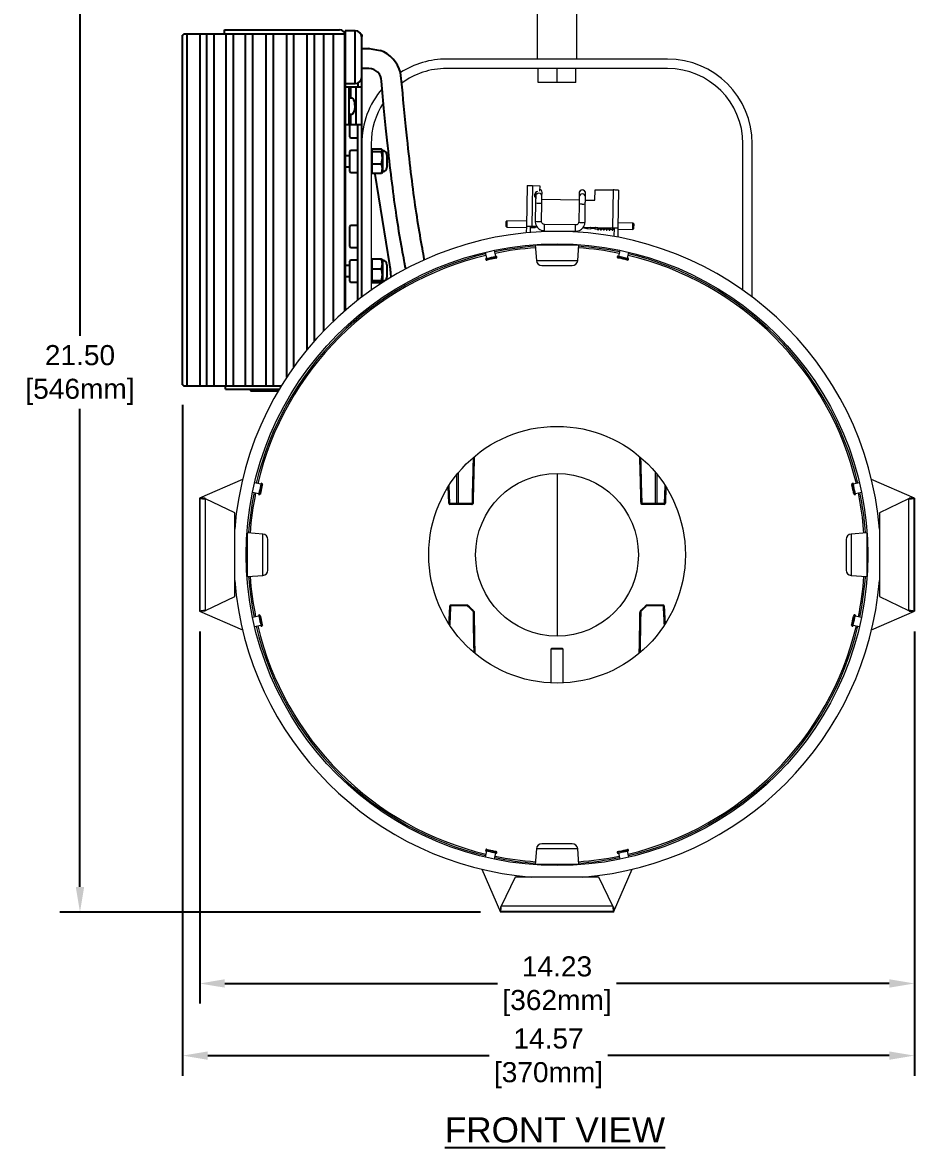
# Model space of a CAD drawing. Header units: inches. Extents: x 1 to 63.1, y 0.7 to 40.3.
# Drawn here: x 45.34 to 63.1, y 0.68 to 23.07 of the extents above; entities that cross this region are included whole.
import ezdxf
from ezdxf.enums import TextEntityAlignment as Align

# ---------------------------------------------------------------- set-up
doc = ezdxf.new("R2010")
doc.units = ezdxf.units.IN
doc.header["$MEASUREMENT"] = 0
doc.linetypes.add('SLD-Solid', pattern=[0])
doc.layers.add('DIM', color=1, linetype='Continuous')
doc.layers.add('OBJECT', color=7, linetype='Continuous')
doc.styles.add('Arial', font='arial.ttf')
doc.dimstyles.new('ANSI & Metric .40 Stacked', dxfattribs={"dimscale": 2.666667, "dimtxt": 0.4, "dimasz": 0.5, "dimexe": 0.4, "dimexo": 0.4, "dimgap": 0.133333, "dimtad": 0, "dimtih": 1, "dimtoh": 1, "dimzin": 4, "dimdsep": 46, "dimtxsty": 'Arial', "dimcen": 0.2, "dimadec": 0, "dimazin": 0, "dimtfac": 0.75, "dimtofl": 0, "dimtmove": 0, "dimatfit": 3, "dimfxl": 1, "dimtolj": 1, "dimtzin": 0, "dimarcsym": 0})

# ---------------------------------------------------------------- blocks, each defined once
blk = doc.blocks.new('*D9')
at = {"layer": 'Defpoints', "color": 0, "transparency": 16777216}
for p in [(55.981, 26.859), (46.487, 5.364), (54.859, 5.364)]:
    blk.add_point(p, dxfattribs=at)
at = {"layer": 'DIM', "color": 0, "lineweight": -2, "transparency": 16777216}
for p, q in [((55.581, 26.859), (46.087, 26.859)), ((46.487, 26.359), (46.487, 16.839)), ((46.487, 5.864), (46.487, 15.384)), ((54.459, 5.364), (46.087, 5.364))]:
    blk.add_line(p, q, dxfattribs=at)
at = {"layer": 'DIM', "color": 0, "transparency": 16777216}
for points in [[(46.404, 26.359), (46.57, 26.359), (46.487, 26.859)], [(46.404, 5.864), (46.57, 5.864), (46.487, 5.364)]]:
    blk.add_solid(points, dxfattribs=at)
at = {"layer": 'DIM', "color": 0, "transparency": 16777216, "char_height": 0.4, "attachment_point": 5, "style": 'Arial'}
for s, insert in [('\\A1;21.50', (46.487, 16.449)), ('\\A1;[546mm]', (46.487, 15.722))]:
    blk.add_mtext(s, dxfattribs=dict(at, insert=insert))
blk = doc.blocks.new('*D10')
at = {"layer": 'Defpoints', "color": 0, "transparency": 16777216}
for p in [(48.87, 11.353), (63.099, 11.353), (63.099, 3.943)]:
    blk.add_point(p, dxfattribs=at)
at = {"layer": 'DIM', "color": 0, "lineweight": -2, "transparency": 16777216}
for p, q in [((48.87, 10.953), (48.87, 3.543)), ((63.099, 10.953), (63.099, 3.543)), ((49.37, 3.943), (54.801, 3.943)), ((62.599, 3.943), (57.167, 3.943))]:
    blk.add_line(p, q, dxfattribs=at)
at = {"layer": 'DIM', "color": 0, "transparency": 16777216}
for points in [[(49.37, 4.027), (49.37, 3.86), (48.87, 3.943)], [(62.599, 4.027), (62.599, 3.86), (63.099, 3.943)]]:
    blk.add_solid(points, dxfattribs=at)
at = {"layer": 'DIM', "color": 0, "transparency": 16777216, "char_height": 0.4, "attachment_point": 5, "style": 'Arial'}
for s, insert in [('\\A1;14.23', (55.984, 4.281)), ('\\A1;[362mm]', (55.984, 3.554))]:
    blk.add_mtext(s, dxfattribs=dict(at, insert=insert))
blk = doc.blocks.new('*D11')
at = {"layer": 'Defpoints', "color": 0, "transparency": 16777216}
for p in [(48.531, 15.863), (63.099, 11.353), (48.531, 2.507)]:
    blk.add_point(p, dxfattribs=at)
at = {"layer": 'DIM', "color": 0, "lineweight": -2, "transparency": 16777216}
for p, q in [((48.531, 15.463), (48.531, 2.107)), ((63.099, 10.953), (63.099, 2.107)), ((49.031, 2.507), (54.632, 2.507)), ((62.599, 2.507), (56.998, 2.507))]:
    blk.add_line(p, q, dxfattribs=at)
at = {"layer": 'DIM', "color": 0, "transparency": 16777216}
for points in [[(49.031, 2.59), (49.031, 2.424), (48.531, 2.507)], [(62.599, 2.59), (62.599, 2.424), (63.099, 2.507)]]:
    blk.add_solid(points, dxfattribs=at)
at = {"layer": 'DIM', "color": 0, "transparency": 16777216, "char_height": 0.4, "attachment_point": 5, "style": 'Arial'}
for s, insert in [('\\A1;14.57', (55.815, 2.845)), ('\\A1;[370mm]', (55.815, 2.117))]:
    blk.add_mtext(s, dxfattribs=dict(at, insert=insert))

msp = doc.modelspace()

# ---------------------------------------------------------------- linework, layer by layer
at = {"layer": 'OBJECT', "linetype": 'Continuous', "lineweight": 15}
for p, q in [((55.589, 24.006), (55.589, 22.346)), ((56.379, 22.346), (56.379, 24.006)), ((58.184, 22.346), (53.784, 22.346)), ((58.184, 22.158), (53.784, 22.158)), ((55.609, 21.878), (55.609, 22.158)), ((55.984, 21.878), (55.984, 22.158)), ((56.359, 21.878), (56.359, 22.158)), ((56.359, 21.878), (55.609, 21.878)), ((52.096, 20.658), (52.096, 17.609)), ((52.284, 20.658), (52.284, 17.746)), ((59.684, 17.746), (59.684, 20.658)), ((59.872, 17.609), (59.872, 20.658)), ((55.388, 19.829), (55.374, 19.019)), ((55.495, 19.827), (55.481, 19.017)), ((55.495, 19.827), (55.639, 19.825)), ((55.639, 19.825), (55.637, 19.714)), ((56.736, 19.535), (56.74, 19.745)), ((56.74, 19.745), (57.102, 19.739)), ((57.102, 19.739), (57.089, 18.989)), ((57.209, 19.737), (57.196, 18.987)), ((55.561, 19.69), (55.559, 19.615)), ((55.683, 19.554), (56.423, 19.541)), ((55.684, 19.613), (55.686, 19.692)), ((55.686, 19.692), (55.686, 19.692)), ((56.426, 19.679), (56.424, 19.6)), ((56.548, 19.539), (56.736, 19.535)), ((56.549, 19.598), (56.551, 19.677)), ((55.557, 19.482), (55.551, 19.116)), ((55.676, 19.114), (55.682, 19.48)), ((56.422, 19.467), (56.416, 19.101)), ((56.541, 19.099), (56.547, 19.465)), ((54.986, 19.123), (54.97, 19.109)), ((55.376, 19.117), (54.986, 19.123)), ((55.733, 18.985), (55.735, 19.053)), ((56.355, 19.043), (55.735, 19.053)), ((57.495, 19.08), (57.197, 19.085)), ((57.51, 19.064), (57.495, 19.08)), ((54.969, 19.014), (54.984, 18.998)), ((54.984, 18.998), (55.374, 18.992)), ((55.374, 19.019), (55.372, 18.886)), ((55.449, 19.018), (55.447, 18.893)), ((55.448, 18.99), (55.488, 18.99)), ((55.481, 19.017), (55.58, 19.016)), ((55.732, 18.928), (55.733, 18.985)), ((55.732, 18.928), (56.352, 18.918)), ((56.352, 18.918), (56.353, 18.974)), ((56.508, 18.999), (57.089, 18.989)), ((56.598, 18.97), (56.657, 18.969)), ((56.657, 18.997), (56.656, 18.992)), ((56.736, 18.982), (56.728, 18.982)), ((56.739, 18.968), (56.794, 18.967)), ((56.817, 18.966), (56.852, 18.966)), ((56.85, 18.96), (56.85, 18.96)), ((56.874, 18.965), (56.908, 18.965)), ((56.931, 18.964), (56.966, 18.964)), ((56.988, 18.963), (57.022, 18.963)), ((57.046, 18.962), (57.08, 18.962)), ((57.103, 18.961), (57.12, 18.961)), ((57.121, 18.989), (57.118, 18.815)), ((57.196, 18.987), (57.192, 18.801)), ((57.195, 18.96), (57.493, 18.955)), ((57.493, 18.955), (57.508, 18.969)), ((55.552, 18.644), (55.573, 18.334)), ((55.552, 18.644), (56.417, 18.644)), ((55.902, 18.665), (55.902, 18.644)), ((56.066, 18.644), (56.066, 18.665)), ((56.396, 18.334), (56.417, 18.644)), ((54.554, 18.498), (54.581, 18.373)), ((54.562, 18.369), (54.565, 18.354)), ((54.764, 18.414), (54.737, 18.539)), ((54.787, 18.403), (54.784, 18.418)), ((57.185, 18.421), (57.182, 18.406)), ((57.232, 18.539), (57.205, 18.417)), ((57.388, 18.376), (57.415, 18.498)), ((57.404, 18.356), (57.407, 18.372)), ((55.573, 18.334), (56.396, 18.334)), ((55.68, 18.234), (56.288, 18.234)), ((49.723, 13.974), (48.868, 13.603)), ((49.723, 13.974), (48.869, 13.603)), ((50.089, 13.881), (49.964, 13.909)), ((50.108, 13.897), (50.093, 13.901)), ((61.878, 13.901), (61.862, 13.898)), ((62.004, 13.909), (61.882, 13.882)), ((63.1, 13.603), (62.245, 13.974)), ((63.099, 13.603), (62.246, 13.974)), ((49.924, 13.726), (50.048, 13.698)), ((50.044, 13.679), (50.059, 13.675)), ((61.912, 13.676), (61.927, 13.679)), ((61.923, 13.699), (62.045, 13.726)), ((48.976, 13.603), (48.868, 13.603)), ((48.87, 11.353), (48.87, 13.603)), ((48.88, 11.353), (48.88, 13.603)), ((48.976, 13.592), (48.976, 13.603)), ((48.989, 11.368), (48.989, 13.588)), ((49.567, 13.312), (48.989, 13.588)), ((62.979, 13.588), (62.401, 13.312)), ((62.979, 13.588), (62.979, 11.368)), ((63.1, 13.603), (62.992, 13.603)), ((62.992, 13.603), (62.992, 13.592)), ((63.088, 13.603), (63.088, 11.353)), ((63.099, 13.603), (63.099, 11.353)), ((49.567, 11.644), (49.567, 13.312)), ((62.401, 13.312), (62.401, 11.644)), ((62.094, 12.907), (62.081, 13.061)), ((50.128, 12.89), (49.819, 12.911)), ((49.819, 12.046), (49.819, 12.911)), ((50.128, 12.067), (50.128, 12.89)), ((50.229, 12.174), (50.229, 12.782)), ((61.74, 12.782), (61.74, 12.174)), ((62.15, 12.911), (61.84, 12.89)), ((61.84, 12.89), (61.84, 12.067)), ((62.15, 12.911), (62.15, 12.046)), ((49.819, 12.56), (49.797, 12.56)), ((62.171, 12.56), (62.15, 12.56)), ((49.797, 12.396), (49.819, 12.396)), ((62.15, 12.396), (62.171, 12.396)), ((49.819, 12.046), (50.128, 12.067)), ((61.84, 12.067), (62.15, 12.046)), ((48.989, 11.368), (49.567, 11.644)), ((62.401, 11.644), (62.979, 11.368)), ((48.868, 11.353), (49.723, 10.982)), ((48.976, 11.353), (48.868, 11.353)), ((48.869, 11.353), (49.723, 10.983)), ((48.976, 11.353), (48.976, 11.365)), ((50.046, 11.258), (49.924, 11.231)), ((50.057, 11.281), (50.041, 11.277)), ((61.925, 11.278), (61.909, 11.281)), ((62.045, 11.231), (61.92, 11.258)), ((62.245, 10.982), (63.1, 11.353)), ((62.246, 10.983), (63.099, 11.353)), ((62.992, 11.365), (62.992, 11.353)), ((62.992, 11.353), (63.1, 11.353)), ((49.964, 11.048), (50.086, 11.075)), ((50.091, 11.055), (50.106, 11.058)), ((61.86, 11.059), (61.875, 11.056)), ((61.88, 11.075), (62.004, 11.048)), ((56.288, 6.723), (55.68, 6.723)), ((54.581, 6.583), (54.554, 6.458)), ((54.565, 6.602), (54.562, 6.587)), ((54.737, 6.418), (54.764, 6.542)), ((54.784, 6.538), (54.787, 6.553)), ((55.573, 6.622), (55.552, 6.313)), ((56.396, 6.622), (55.573, 6.622)), ((56.417, 6.313), (56.396, 6.622)), ((57.182, 6.551), (57.185, 6.535)), ((57.205, 6.54), (57.232, 6.418)), ((57.415, 6.458), (57.388, 6.58)), ((57.407, 6.585), (57.404, 6.6)), ((56.417, 6.313), (55.552, 6.313)), ((55.902, 6.313), (55.902, 6.291)), ((56.066, 6.291), (56.066, 6.313)), ((54.488, 6.217), (54.859, 5.362)), ((54.489, 6.217), (54.859, 5.363)), ((55.15, 6.061), (54.874, 5.483)), ((56.818, 6.061), (55.15, 6.061)), ((57.094, 5.483), (56.818, 6.061)), ((57.109, 5.363), (57.48, 6.217)), ((57.109, 5.362), (57.48, 6.217)), ((54.859, 5.47), (54.859, 5.362)), ((54.871, 5.47), (54.859, 5.47)), ((57.094, 5.483), (54.874, 5.483)), ((57.109, 5.47), (57.098, 5.47)), ((57.109, 5.47), (57.109, 5.362)), ((57.109, 5.374), (54.859, 5.374)), ((57.109, 5.364), (54.859, 5.364))]:
    msp.add_line(p, q, dxfattribs=at)
at = {"layer": 'OBJECT'}
for p, q in [((48.561, 22.848), (48.551, 22.837)), ((48.561, 22.848), (51.761, 22.848)), ((48.616, 22.848), (48.616, 15.833)), ((48.881, 15.833), (48.881, 22.848)), ((49.012, 15.833), (49.012, 22.848)), ((49.15, 22.848), (49.15, 15.833)), ((49.366, 22.928), (51.655, 22.928)), ((49.366, 22.848), (49.366, 22.928)), ((49.397, 15.833), (49.397, 22.848)), ((49.535, 22.848), (49.535, 15.833)), ((49.782, 15.833), (49.782, 22.848)), ((49.92, 22.848), (49.92, 15.833)), ((50.192, 15.833), (50.192, 22.848)), ((50.33, 22.848), (50.33, 15.833)), ((50.602, 16.01), (50.602, 22.848)), ((50.74, 22.848), (50.74, 16.212)), ((51.012, 16.567), (51.012, 22.848)), ((51.15, 22.848), (51.15, 16.73)), ((51.34, 16.936), (51.34, 22.848)), ((51.529, 22.848), (51.529, 17.125)), ((51.761, 17.337), (51.761, 22.848)), ((51.966, 22.908), (51.766, 22.908)), ((51.766, 22.908), (51.766, 17.341)), ((51.966, 21.858), (51.966, 22.908)), ((48.531, 15.863), (48.531, 22.818)), ((52.085, 22.833), (52.096, 22.833)), ((52.096, 22.833), (52.096, 22.793)), ((52.097, 21.989), (52.097, 22.777)), ((52.097, 22.557), (52.245, 22.557)), ((52.245, 22.557), (52.462, 22.518)), ((52.096, 17.609), (52.096, 21.973)), ((52.24, 22.157), (52.097, 22.157)), ((51.766, 21.858), (51.966, 21.858)), ((52.096, 21.783), (51.766, 21.783)), ((51.846, 21.033), (51.846, 21.783)), ((51.877, 21.565), (51.877, 21.783)), ((51.985, 21.033), (51.985, 21.783)), ((52.016, 21.868), (52.016, 21.783)), ((51.905, 21.565), (51.846, 21.565)), ((51.959, 21.432), (51.967, 21.433)), ((51.964, 21.383), (51.967, 21.383)), ((51.967, 21.412), (51.965, 21.412)), ((51.846, 21.25), (51.905, 21.25)), ((51.877, 21.033), (51.877, 21.25)), ((52.096, 21.033), (51.766, 21.033)), ((51.856, 20.8), (51.856, 21.033)), ((52.016, 17.547), (52.016, 21.033)), ((51.856, 20.8), (51.875, 20.78)), ((51.875, 20.78), (52.016, 20.78)), ((51.856, 20.42), (51.766, 20.42)), ((51.875, 20.525), (51.856, 20.506)), ((51.856, 20.11), (51.856, 20.506)), ((52.016, 20.525), (51.875, 20.525)), ((52.3, 20.508), (52.284, 20.508)), ((52.3, 20.552), (52.3, 20.07)), ((52.491, 20.552), (52.3, 20.552)), ((52.491, 20.497), (52.3, 20.497)), ((52.51, 20.523), (52.504, 20.536)), ((52.51, 20.523), (52.51, 20.099)), ((52.598, 20.435), (52.598, 20.187)), ((51.856, 20.196), (51.766, 20.196)), ((52.491, 20.256), (52.3, 20.256)), ((51.856, 20.11), (51.875, 20.09)), ((51.875, 20.09), (52.016, 20.09)), ((52.284, 20.114), (52.3, 20.114)), ((52.491, 20.07), (52.3, 20.07)), ((52.504, 20.087), (52.51, 20.099)), ((51.875, 19.032), (51.856, 19.013)), ((51.856, 18.617), (51.856, 19.013)), ((52.016, 19.032), (51.875, 19.032)), ((51.856, 18.617), (51.875, 18.597)), ((51.875, 18.597), (52.016, 18.597)), ((51.856, 18.237), (51.766, 18.237)), ((51.875, 18.342), (51.856, 18.323)), ((51.856, 17.927), (51.856, 18.323)), ((52.016, 18.342), (51.875, 18.342)), ((52.3, 18.325), (52.284, 18.325)), ((52.491, 18.363), (52.3, 18.363)), ((52.3, 18.363), (52.3, 17.893)), ((52.491, 18.165), (52.3, 18.165)), ((52.51, 18.34), (52.506, 18.35)), ((52.51, 18.34), (52.51, 17.916)), ((52.598, 18.252), (52.598, 18.004)), ((51.856, 18.013), (51.766, 18.013)), ((51.856, 17.927), (51.875, 17.907)), ((52.284, 17.931), (52.3, 17.931)), ((52.491, 17.93), (52.3, 17.93)), ((51.875, 17.907), (52.016, 17.907)), ((52.491, 17.893), (52.3, 17.893)), ((52.506, 17.907), (52.51, 17.916)), ((48.561, 15.833), (48.551, 15.843)), ((50.49, 15.833), (48.561, 15.833)), ((49.381, 15.773), (49.381, 15.833)), ((49.381, 15.773), (50.454, 15.773)), ((49.884, 15.773), (49.884, 15.742)), ((49.884, 15.742), (50.435, 15.742))]:
    msp.add_line(p, q, dxfattribs=at)
at = {"layer": 'OBJECT', "linetype": 'SLD-Solid', "lineweight": 15}
for p, q in [((54.024, 13.503), (54.025, 14.118)), ((57.944, 13.503), (57.944, 14.118)), ((53.989, 13.503), (53.989, 14.074)), ((55.984, 14.098), (55.984, 10.858)), ((57.979, 13.503), (57.979, 14.074)), ((53.827, 13.502), (53.816, 13.829)), ((53.83, 13.852), (53.842, 13.503)), ((58.126, 13.503), (58.139, 13.852)), ((58.153, 13.829), (58.141, 13.502)), ((53.827, 13.502), (53.827, 13.502)), ((53.842, 13.503), (53.989, 13.503)), ((53.842, 13.503), (53.842, 13.502)), ((53.989, 13.478), (53.852, 13.478)), ((57.979, 13.503), (58.126, 13.503)), ((58.116, 13.478), (57.979, 13.478)), ((58.126, 13.502), (58.126, 13.503)), ((58.141, 13.502), (58.141, 13.502)), ((55.879, 10.618), (55.859, 10.598)), ((55.859, 10.598), (55.859, 9.926)), ((56.109, 10.598), (55.859, 10.598)), ((55.879, 10.618), (56.089, 10.618)), ((56.109, 10.598), (56.089, 10.618)), ((56.109, 9.926), (56.109, 10.598))]:
    msp.add_line(p, q, dxfattribs=at)
at = {"layer": 'OBJECT', "flags": 128}
for points in [[(48.551, 22.837), (48.547, 22.834), (48.543, 22.83), (48.54, 22.827), (48.537, 22.824), (48.534, 22.821), (48.533, 22.819), (48.532, 22.818), (48.531, 22.818)], [(51.966, 21.408), (51.966, 21.408), (51.967, 21.412)], [(48.551, 15.843), (48.547, 15.847), (48.543, 15.851), (48.54, 15.854), (48.537, 15.857), (48.534, 15.86), (48.533, 15.861), (48.532, 15.862), (48.531, 15.863)]]:
    msp.add_lwpolyline(points, dxfattribs=at)
at = {"layer": 'OBJECT'}
for points in [[(53.346, 18.35), (53.342, 18.371), (53.334, 18.413), (53.325, 18.46), (53.315, 18.514), (53.304, 18.572), (53.293, 18.634), (53.281, 18.699), (53.269, 18.768), (53.257, 18.837), (53.245, 18.908), (53.233, 18.98), (53.221, 19.053), (53.209, 19.127), (53.198, 19.202), (53.186, 19.278), (53.175, 19.355), (53.163, 19.433), (53.152, 19.512), (53.141, 19.592), (53.13, 19.673), (53.119, 19.756), (53.108, 19.839), (53.098, 19.923), (53.087, 20.008), (53.076, 20.094), (53.066, 20.182), (53.055, 20.271), (53.045, 20.363), (53.034, 20.458), (53.023, 20.558), (53.012, 20.662), (53, 20.772), (52.988, 20.889), (52.975, 21.012), (52.962, 21.141), (52.949, 21.272), (52.936, 21.405), (52.924, 21.536), (52.912, 21.665), (52.9, 21.788), (52.868, 22.076)], [(52.502, 21.756), (52.49, 21.907)], [(52.504, 20.325), (52.51, 20.26)], [(52.36, 20.055), (52.649, 18.248), (52.655, 18.21), (52.66, 18.177), (52.664, 18.145), (52.668, 18.109), (52.672, 18.068), (52.677, 18.019), (52.679, 18.003)]]:
    msp.add_lwpolyline(points, dxfattribs=at)
msp.add_lwpolyline([(52.976, 18.169), (52.973, 18.181, -0.003364), (52.972, 18.186), (52.964, 18.219, -0.003341), (52.963, 18.224), (52.957, 18.256, -0.002142), (52.956, 18.26), (52.949, 18.294, -0.000795), (52.949, 18.296), (52.941, 18.337, -0.000539), (52.941, 18.338), (52.932, 18.385, -0.000556), (52.932, 18.386), (52.922, 18.44, -0.00059), (52.921, 18.441), (52.911, 18.499, -0.000639), (52.91, 18.5), (52.899, 18.562, -0.000701), (52.899, 18.563), (52.887, 18.629, -0.000778), (52.887, 18.63), (52.875, 18.698, -0.000873), (52.875, 18.699), (52.862, 18.769, -0.000962), (52.862, 18.771), (52.85, 18.842, -0.000956), (52.85, 18.843), (52.838, 18.915, -0.000925), (52.838, 18.916), (52.826, 18.989, -0.000896), (52.826, 18.991), (52.814, 19.065, -0.000867), (52.814, 19.066), (52.802, 19.141, -0.000839), (52.802, 19.142), (52.791, 19.218, -0.000812), (52.79, 19.22), (52.779, 19.297, -0.000786), (52.779, 19.298), (52.767, 19.376, -0.000761), (52.767, 19.377), (52.756, 19.456, -0.000736), (52.756, 19.457), (52.745, 19.538, -0.000712), (52.745, 19.539), (52.734, 19.62, -0.000689), (52.734, 19.621), (52.723, 19.703, -0.000667), (52.723, 19.704), (52.712, 19.787, -0.000645), (52.712, 19.788), (52.701, 19.872, -0.000624), (52.701, 19.873), (52.69, 19.959, -0.000603), (52.69, 19.96), (52.679, 20.046, -0.000591), (52.679, 20.047), (52.669, 20.134, -0.000605), (52.669, 20.135), (52.658, 20.224, -0.000612), (52.658, 20.225), (52.648, 20.317, -0.000603), (52.647, 20.318), (52.637, 20.413, -0.00058), (52.637, 20.414), (52.626, 20.514, -0.000547), (52.626, 20.515), (52.614, 20.619, -0.000507), (52.614, 20.62), (52.602, 20.73, -0.000463), (52.602, 20.731), (52.59, 20.847, -0.000419), (52.59, 20.848), (52.578, 20.971, -0.000392), (52.577, 20.972), (52.564, 21.1, -0.000387), (52.564, 21.101), (52.551, 21.233, -0.0004), (52.551, 21.233), (52.538, 21.366, -0.000433), (52.538, 21.367), (52.502, 21.756)], format="xyb", dxfattribs=at)
at = {"layer": 'OBJECT', "linetype": 'Continuous', "lineweight": 15, "flags": 128}
for points in [[(55.388, 19.829), (55.39, 19.829), (55.396, 19.829), (55.406, 19.829), (55.419, 19.828), (55.436, 19.828), (55.454, 19.828), (55.474, 19.827), (55.495, 19.827)], [(57.209, 19.737), (57.207, 19.737), (57.201, 19.737), (57.191, 19.738), (57.177, 19.738), (57.161, 19.738), (57.143, 19.738), (57.123, 19.739), (57.102, 19.739)], [(55.559, 19.615), (55.559, 19.611), (55.559, 19.602), (55.559, 19.588), (55.559, 19.572), (55.558, 19.552), (55.558, 19.53), (55.558, 19.506), (55.557, 19.482)], [(55.682, 19.48), (55.682, 19.504), (55.683, 19.527), (55.683, 19.55), (55.684, 19.569), (55.684, 19.586), (55.684, 19.599), (55.684, 19.608), (55.684, 19.613)], [(56.424, 19.6), (56.424, 19.595), (56.424, 19.586), (56.424, 19.573), (56.424, 19.556), (56.423, 19.537), (56.423, 19.514), (56.422, 19.491), (56.422, 19.467)], [(56.426, 19.679), (56.426, 19.679), (56.426, 19.679), (56.426, 19.679), (56.426, 19.679), (56.426, 19.679), (56.426, 19.679), (56.426, 19.679), (56.426, 19.679)], [(56.547, 19.465), (56.547, 19.489), (56.548, 19.512), (56.548, 19.534), (56.549, 19.554), (56.549, 19.571), (56.549, 19.584), (56.549, 19.593), (56.549, 19.598)], [(56.551, 19.677), (56.551, 19.677), (56.551, 19.677), (56.551, 19.677), (56.551, 19.677), (56.551, 19.677), (56.551, 19.677), (56.551, 19.677), (56.551, 19.677)], [(54.969, 19.014), (54.969, 19.016), (54.969, 19.025), (54.969, 19.039), (54.97, 19.057), (54.97, 19.075), (54.97, 19.092), (54.97, 19.103), (54.97, 19.108), (54.97, 19.109)], [(54.986, 19.123), (54.986, 19.123), (54.986, 19.116), (54.985, 19.101), (54.985, 19.08), (54.985, 19.055), (54.984, 19.032), (54.984, 19.013), (54.984, 19.001), (54.984, 18.998)], [(56.353, 18.974), (56.354, 18.999), (56.354, 19.02), (56.354, 19.035), (56.355, 19.042), (56.355, 19.043)], [(57.493, 18.955), (57.493, 18.957), (57.493, 18.969), (57.494, 18.988), (57.494, 19.012), (57.495, 19.036), (57.495, 19.057), (57.495, 19.072), (57.495, 19.079), (57.495, 19.08)], [(57.51, 19.064), (57.51, 19.064), (57.51, 19.059), (57.51, 19.047), (57.51, 19.031), (57.509, 19.013), (57.509, 18.995), (57.509, 18.98), (57.508, 18.972), (57.508, 18.969)], [(55.374, 19.019), (55.376, 19.019), (55.382, 19.019), (55.392, 19.019), (55.405, 19.019), (55.422, 19.018), (55.44, 19.018), (55.46, 19.018), (55.481, 19.017)], [(55.488, 18.99), (55.489, 18.991), (55.489, 18.999), (55.489, 19.016), (55.489, 19.017)], [(56.598, 18.97), (56.598, 18.971), (56.598, 18.98), (56.599, 18.997), (56.599, 18.998)], [(56.661, 18.984), (56.661, 18.984), (56.661, 18.984), (56.661, 18.985), (56.661, 18.985)], [(56.736, 18.984), (56.736, 18.983), (56.736, 18.983), (56.736, 18.983), (56.736, 18.982)], [(57.089, 18.989), (57.11, 18.989), (57.13, 18.988), (57.148, 18.988), (57.164, 18.988), (57.178, 18.988), (57.188, 18.987), (57.194, 18.987), (57.196, 18.987)], [(54.713, 18.403), (54.673, 18.394), (54.633, 18.385), (54.598, 18.377), (54.573, 18.372), (54.562, 18.369), (54.562, 18.369)], [(54.565, 18.354), (54.566, 18.354), (54.577, 18.356), (54.601, 18.362), (54.636, 18.37), (54.676, 18.379), (54.716, 18.387)], [(54.714, 18.371), (54.677, 18.363), (54.641, 18.355), (54.61, 18.348), (54.59, 18.343), (54.584, 18.342)], [(54.784, 18.418), (54.783, 18.418), (54.772, 18.416), (54.748, 18.41), (54.713, 18.403)], [(54.775, 18.385), (54.775, 18.385), (54.767, 18.383), (54.746, 18.378), (54.714, 18.371)], [(54.716, 18.387), (54.751, 18.395), (54.776, 18.401), (54.787, 18.403), (54.787, 18.403)], [(57.182, 18.406), (57.188, 18.404), (57.209, 18.4), (57.241, 18.392), (57.28, 18.384), (57.321, 18.375), (57.358, 18.367), (57.386, 18.36), (57.402, 18.357), (57.404, 18.356)], [(57.407, 18.372), (57.405, 18.372), (57.389, 18.376), (57.361, 18.382), (57.324, 18.39), (57.284, 18.399), (57.245, 18.408), (57.213, 18.415), (57.192, 18.419), (57.185, 18.421)], [(57.385, 18.345), (57.381, 18.345), (57.363, 18.349), (57.334, 18.356), (57.299, 18.364), (57.261, 18.372), (57.228, 18.379), (57.205, 18.385), (57.194, 18.387), (57.194, 18.387)], [(50.093, 13.901), (50.092, 13.898), (50.089, 13.882), (50.082, 13.853), (50.074, 13.816), (50.065, 13.776), (50.057, 13.737), (50.05, 13.705), (50.045, 13.685), (50.044, 13.679)], [(50.059, 13.675), (50.06, 13.681), (50.065, 13.702), (50.072, 13.733), (50.08, 13.772), (50.089, 13.813), (50.098, 13.85), (50.104, 13.879), (50.108, 13.895), (50.108, 13.897)], [(61.862, 13.898), (61.864, 13.892), (61.868, 13.871), (61.875, 13.84), (61.884, 13.801), (61.893, 13.76), (61.901, 13.723), (61.907, 13.695), (61.911, 13.678), (61.912, 13.676)], [(61.927, 13.679), (61.926, 13.682), (61.923, 13.698), (61.916, 13.726), (61.908, 13.764), (61.899, 13.804), (61.89, 13.843), (61.883, 13.875), (61.879, 13.895), (61.878, 13.901)], [(50.12, 13.879), (50.119, 13.876), (50.116, 13.86), (50.11, 13.832), (50.102, 13.797), (50.094, 13.76), (50.086, 13.726), (50.081, 13.701), (50.078, 13.688), (50.078, 13.687)], [(61.893, 13.688), (61.892, 13.69), (61.889, 13.706), (61.883, 13.734), (61.875, 13.769), (61.867, 13.807), (61.859, 13.84), (61.854, 13.865), (61.851, 13.878), (61.85, 13.879)], [(50.041, 11.277), (50.042, 11.275), (50.046, 11.258), (50.052, 11.23), (50.06, 11.193), (50.069, 11.152), (50.078, 11.113), (50.085, 11.081), (50.089, 11.061), (50.091, 11.055)], [(50.106, 11.058), (50.105, 11.065), (50.1, 11.085), (50.093, 11.117), (50.084, 11.155), (50.075, 11.196), (50.067, 11.233), (50.061, 11.262), (50.057, 11.278), (50.057, 11.281)], [(50.075, 11.269), (50.076, 11.266), (50.079, 11.25), (50.086, 11.222), (50.093, 11.187), (50.102, 11.15), (50.109, 11.116), (50.115, 11.091), (50.118, 11.078), (50.118, 11.077)], [(61.848, 11.078), (61.849, 11.08), (61.852, 11.096), (61.859, 11.124), (61.866, 11.159), (61.875, 11.196), (61.882, 11.23), (61.888, 11.255), (61.891, 11.268), (61.891, 11.269)], [(61.909, 11.281), (61.908, 11.275), (61.904, 11.255), (61.897, 11.223), (61.888, 11.184), (61.879, 11.143), (61.871, 11.106), (61.864, 11.078), (61.861, 11.062), (61.86, 11.059)], [(61.875, 11.056), (61.876, 11.058), (61.88, 11.074), (61.886, 11.103), (61.894, 11.14), (61.903, 11.181), (61.912, 11.22), (61.919, 11.251), (61.923, 11.272), (61.925, 11.278)], [(54.562, 6.587), (54.564, 6.586), (54.58, 6.583), (54.609, 6.576), (54.646, 6.568), (54.687, 6.559), (54.726, 6.551), (54.757, 6.544), (54.778, 6.539), (54.784, 6.538)], [(54.787, 6.553), (54.781, 6.554), (54.761, 6.559), (54.729, 6.566), (54.69, 6.574), (54.649, 6.583), (54.612, 6.592), (54.584, 6.598), (54.568, 6.602), (54.565, 6.602)], [(54.584, 6.614), (54.586, 6.613), (54.602, 6.61), (54.63, 6.604), (54.665, 6.596), (54.702, 6.588), (54.736, 6.58), (54.761, 6.575), (54.774, 6.572), (54.775, 6.572)], [(57.404, 6.6), (57.398, 6.599), (57.377, 6.594), (57.346, 6.587), (57.307, 6.578), (57.266, 6.569), (57.229, 6.561), (57.201, 6.555), (57.184, 6.551), (57.182, 6.551)], [(57.185, 6.535), (57.188, 6.536), (57.204, 6.54), (57.232, 6.546), (57.27, 6.554), (57.31, 6.563), (57.349, 6.572), (57.381, 6.579), (57.401, 6.583), (57.407, 6.585)], [(57.194, 6.569), (57.196, 6.57), (57.212, 6.574), (57.24, 6.58), (57.275, 6.587), (57.313, 6.596), (57.346, 6.603), (57.371, 6.609), (57.384, 6.612), (57.385, 6.612)]]:
    msp.add_lwpolyline(points, dxfattribs=at)
at = {"layer": 'OBJECT', "linetype": 'SLD-Solid', "lineweight": 15, "flags": 128}
for points in [[(53.989, 13.503), (53.989, 13.485), (53.989, 13.482), (53.989, 13.478)], [(57.979, 13.478), (57.979, 13.482), (57.979, 13.485), (57.979, 13.503)]]:
    msp.add_lwpolyline(points, dxfattribs=at)
at = {"layer": 'OBJECT', "linetype": 'Continuous', "lineweight": 15}
msp.add_circle((55.984, 12.478), 6.188, dxfattribs=at)
at = {"layer": 'OBJECT', "linetype": 'SLD-Solid', "lineweight": 15}
for radius in [2.555, 1.62]:
    msp.add_circle((55.984, 12.478), radius, dxfattribs=at)
at = {"layer": 'OBJECT'}
for centre, radius, start, end in [((51.655, 22.817), 0.111, 0, 90), ((51.966, 22.777), 0.131, 0, 90), ((52.24, 21.907), 0.65, 89.5754, 90), ((52.24, 21.907), 0.65, 15.0246, 70.0558), ((51.966, 21.989), 0.131, 270, 0), ((52.24, 21.907), 0.25, 0, 90), ((51.905, 21.546), 0.0189, 35.783, 90), ((51.712, 21.408), 0.256, 7.0477, 35.783), ((51.712, 21.408), 0.256, 324.217, 352.9523), ((51.882, 21.422), 0.0857, 7.2577, 29.1455), ((51.738, 21.45), 0.219, 356.408, 3.592), ((51.865, 21.39), 0.103, 7.3914, 26.741), ((51.782, 21.42), 0.185, 340.2764, 354.9746), ((51.799, 21.397), 0.168, 339.3762, 355.0492), ((51.849, 21.347), 0.108, 354.8852, 5.1148), ((51.787, 21.397), 0.18, 4.9233, 11.4536), ((51.905, 21.269), 0.0189, 270, 324.217), ((52.51, 20.435), 0.088, 0, 90), ((52.51, 20.187), 0.088, 270, 0), ((52.51, 18.252), 0.088, 0, 90), ((52.51, 18.004), 0.088, 270, 0)]:
    msp.add_arc(centre, radius, start, end, dxfattribs=at)
at = {"layer": 'OBJECT', "linetype": 'Continuous', "lineweight": 15}
for centre, radius, start, end in [((53.784, 20.658), 1.688, 90, 122.8725), ((58.184, 20.658), 1.688, 0, 90), ((53.784, 20.658), 1.5, 90, 126.5027), ((58.184, 20.658), 1.5, 0, 90), ((53.784, 20.658), 1.688, 139.4389, 180), ((53.784, 20.658), 1.5, 146.8817, 180), ((55.614, 19.633), 0.078, 106.0959, 225.1869), ((55.623, 19.693), 0.0625, 359, 76.5258), ((55.623, 19.693), 0.0623, 359.0982, 76.6515), ((56.488, 19.678), 0.0625, 359, 179), ((56.488, 19.678), 0.0624, 88.8854, 178.8852), ((56.488, 19.678), 0.0624, 359.1147, 89.1146), ((55.622, 19.614), 0.0624, 88.8862, 178.8849), ((55.622, 19.614), 0.0624, 359.1149, 89.1139), ((56.487, 19.599), 0.0624, 88.8857, 178.8854), ((56.487, 19.599), 0.0624, 359.1152, 89.1141), ((55.607, 19.655), 0.18, 253.8544, 273.9433), ((55.638, 19.654), 0.18, 264.0553, 284.1476), ((56.472, 19.64), 0.18, 253.8544, 273.9433), ((56.503, 19.639), 0.18, 264.0553, 284.1476), ((55.601, 19.289), 0.18, 253.8539, 273.9428), ((55.632, 19.288), 0.18, 264.0567, 284.1462), ((56.466, 19.274), 0.18, 253.8539, 273.9428), ((56.497, 19.273), 0.18, 264.0585, 284.1444), ((55.984, 12.478), 6.437, 4.5616, 175.4384), ((56.648, 18.987), 0.00909, 32.3498, 86.2264), ((56.704, 19.285), 0.297, 260.7031, 277.2971), ((56.749, 18.985), 0.00909, 91.791, 145.6371), ((55.984, 12.478), 6.156, 94.0131, 101.6273), ((55.984, 12.478), 6.125, 94.0136, 101.623), ((55.984, 12.478), 6.125, 78.377, 85.9864), ((55.984, 12.478), 6.155, 78.3727, 85.9869), ((55.984, 12.478), 6.155, 103.3727, 166.6273), ((55.984, 12.478), 6.125, 103.377, 166.623), ((54.772, 18.4), 0.0156, 282.5, 12.5), ((57.197, 18.402), 0.0156, 167.5, 257.5), ((55.984, 12.478), 6.125, 13.377, 76.623), ((55.984, 12.478), 6.156, 13.3727, 76.6273), ((54.58, 18.357), 0.0156, 192.5, 282.5), ((55.68, 18.341), 0.108, 183.9077, 270), ((56.288, 18.341), 0.108, 270, 356.0923), ((57.389, 18.36), 0.0156, 257.5, 347.5), ((50.105, 13.882), 0.0156, 347.5, 77.5), ((61.866, 13.883), 0.0156, 102.5, 192.5), ((55.984, 12.478), 6.156, 168.3727, 175.9869), ((55.984, 12.478), 6.125, 168.377, 175.9864), ((50.062, 13.69), 0.0156, 257.5, 347.5), ((61.908, 13.691), 0.0156, 192.5, 282.5), ((55.984, 12.478), 6.125, 5.4616, 11.623), ((55.984, 12.478), 6.156, 4.0131, 11.6273), ((50.121, 12.782), 0.108, 0, 86.0923), ((61.847, 12.782), 0.108, 93.9077, 180), ((50.121, 12.174), 0.108, 273.9077, 0), ((61.847, 12.174), 0.108, 180, 266.0923), ((55.984, 12.478), 6.437, 184.5616, 265.4384), ((55.984, 12.478), 6.155, 184.0131, 191.6273), ((55.984, 12.478), 6.125, 184.0136, 191.623), ((55.984, 12.478), 6.438, 274.5616, 355.4384), ((55.984, 12.478), 6.125, 348.377, 355.9864), ((55.984, 12.478), 6.155, 348.3727, 355.9869), ((50.06, 11.265), 0.0156, 12.5, 102.5), ((61.906, 11.266), 0.0156, 77.5, 167.5), ((55.984, 12.478), 6.156, 193.3727, 256.6273), ((55.984, 12.478), 6.125, 193.377, 256.623), ((50.103, 11.074), 0.0156, 282.5, 12.5), ((55.984, 12.478), 6.125, 283.377, 346.623), ((55.984, 12.478), 6.155, 283.3727, 346.6273), ((61.864, 11.074), 0.0156, 167.5, 257.5), ((55.68, 6.615), 0.108, 90, 176.0923), ((56.288, 6.615), 0.108, 3.9077, 90), ((54.58, 6.599), 0.0156, 77.5, 167.5), ((54.772, 6.556), 0.0156, 347.5, 77.5), ((57.197, 6.554), 0.0156, 102.5, 192.5), ((57.389, 6.597), 0.0156, 12.5, 102.5), ((55.984, 12.478), 6.155, 258.3727, 265.9869), ((55.984, 12.478), 6.125, 258.377, 265.9864), ((55.984, 12.478), 6.125, 274.0136, 281.623), ((55.984, 12.478), 6.155, 274.0131, 281.6273)]:
    msp.add_arc(centre, radius, start, end, dxfattribs=at)
at = {"layer": 'OBJECT', "linetype": 'SLD-Solid', "lineweight": 15}
for centre, radius, start, end in [((53.833, 13.646), 0.143, 267.5028, 273.4972), ((53.835, 13.61), 0.108, 266.0123, 273.9877), ((53.852, 13.503), 0.025, 182, 270), ((53.703, 13.497), 0.321, 356.7245, 1.0653), ((54.305, 13.645), 0.143, 267.0317, 272.9683), ((57.664, 13.645), 0.143, 267.0317, 272.9683), ((58.265, 13.497), 0.321, 178.9347, 183.2755), ((58.116, 13.503), 0.025, 270, 358), ((58.135, 13.646), 0.143, 266.5028, 272.4972), ((58.134, 13.61), 0.108, 266.0123, 273.9877), ((53.866, 11.463), 0.015, 90, 177), ((53.856, 11.323), 0.141, 85.4254, 91.6387), ((53.705, 11.467), 0.162, 358.7294, 3.9072), ((54.199, 11.463), 0.015, 45, 90), ((53.988, 11.467), 0.211, 359.0245, 2.9934), ((54.602, 11.065), 0.567, 133.889, 135.3591), ((57.771, 11.463), 0.015, 90, 134), ((57.326, 11.038), 0.616, 43.6682, 45.0207), ((57.982, 11.467), 0.211, 177.004, 180.9746), ((58.263, 11.467), 0.162, 176.0928, 181.2706), ((58.102, 11.463), 0.015, 3, 90), ((58.113, 11.323), 0.141, 88.3613, 94.5746), ((54.66, 11.008), 0.481, 133.6897, 135.4254), ((54.324, 11.203), 0.142, 86.516, 92.4687), ((54.318, 11.345), 0.015, 1, 45), ((57.651, 11.347), 0.015, 134, 179), ((57.644, 11.205), 0.142, 87.529, 93.4864), ((57.277, 10.991), 0.516, 43.6026, 45.22)]:
    msp.add_arc(centre, radius, start, end, dxfattribs=at)
for centre, start_param, end_param in [((53.852, 13.503), 1.605703, 3.141593), ((58.116, 13.503), 3.141593, 4.677482)]:
    msp.add_ellipse(centre, major_axis=(0, 0.025), ratio=0.399995, start_param=start_param, end_param=end_param, dxfattribs=at)
at = {"layer": 'OBJECT'}
for points, knots in [([(52.491, 20.497), (52.497, 20.504), (52.509, 20.517), (52.507, 20.536), (52.496, 20.547), (52.491, 20.552)], [0, 0, 0, 0, 0.359917, 0.730732, 1, 1, 1, 1]), ([(52.491, 20.256), (52.497, 20.285), (52.509, 20.343), (52.507, 20.425), (52.496, 20.476), (52.491, 20.497)], [0, 0, 0, 0, 0.359917, 0.730732, 1, 1, 1, 1]), ([(52.491, 20.07), (52.495, 20.082), (52.504, 20.115), (52.51, 20.17), (52.502, 20.22), (52.494, 20.248), (52.491, 20.256)], [0, 0, 0, 0, 0.200133, 0.530785, 0.87144, 1, 1, 1, 1]), ([(52.504, 20.087), (52.504, 20.086), (52.503, 20.081), (52.497, 20.075), (52.491, 20.07)], [0, 0, 0, 0, 0.127421, 1, 1, 1, 1]), ([(52.491, 18.165), (52.497, 18.189), (52.509, 18.236), (52.507, 18.304), (52.496, 18.345), (52.491, 18.363)], [0, 0, 0, 0, 0.359917, 0.730732, 1, 1, 1, 1]), ([(52.491, 18.363), (52.495, 18.361), (52.502, 18.356), (52.504, 18.351), (52.504, 18.349)], [0, 0, 0, 0, 0.53689, 1, 1, 1, 1]), ([(52.491, 17.93), (52.497, 17.958), (52.509, 18.015), (52.507, 18.095), (52.496, 18.144), (52.491, 18.165)], [0, 0, 0, 0, 0.359916, 0.730732, 1, 1, 1, 1]), ([(52.491, 17.893), (52.494, 17.895), (52.502, 17.9), (52.51, 17.91), (52.504, 17.921), (52.495, 17.928), (52.491, 17.93)], [0, 0, 0, 0, 0.128561, 0.459381, 0.799866, 1, 1, 1, 1])]:
    msp.add_open_spline(points, degree=3, knots=knots, dxfattribs=at)
at = {"layer": 'OBJECT', "linetype": 'Continuous', "lineweight": 15}
for points, knots in [([(55.551, 19.116), (55.551, 19.106), (55.552, 19.08), (55.564, 19.039), (55.589, 18.997), (55.623, 18.964), (55.666, 18.94), (55.703, 18.93), (55.726, 18.929), (55.732, 18.928)], [0, 0, 0, 0, 0.10548, 0.270574, 0.435925, 0.601297, 0.766727, 0.932232, 1, 1, 1, 1]), ([(55.735, 19.053), (55.731, 19.054), (55.721, 19.054), (55.703, 19.061), (55.687, 19.076), (55.677, 19.095), (55.676, 19.108), (55.676, 19.114)], [0, 0, 0, 0, 0.105629, 0.339182, 0.577699, 0.818207, 1, 1, 1, 1]), ([(56.352, 18.918), (56.363, 18.918), (56.389, 18.919), (56.43, 18.931), (56.471, 18.955), (56.505, 18.99), (56.529, 19.032), (56.539, 19.07), (56.54, 19.092), (56.541, 19.099)], [0, 0, 0, 0, 0.105295, 0.270654, 0.436301, 0.60192, 0.767482, 0.932971, 1, 1, 1, 1]), ([(56.416, 19.101), (56.415, 19.098), (56.415, 19.087), (56.408, 19.07), (56.392, 19.053), (56.373, 19.044), (56.36, 19.043), (56.355, 19.043)], [0, 0, 0, 0, 0.105666, 0.345027, 0.58809, 0.829423, 1, 1, 1, 1]), ([(55.488, 18.99), (55.498, 18.99), (55.524, 18.991), (55.557, 18.997), (55.577, 19.009), (55.582, 19.012)], [0, 0, 0, 0, 0.291026, 0.786105, 1, 1, 1, 1]), ([(56.506, 18.995), (56.514, 18.991), (56.536, 18.979), (56.568, 18.972), (56.591, 18.971), (56.598, 18.97)], [0, 0, 0, 0, 0.288572, 0.776642, 1, 1, 1, 1]), ([(56.649, 18.996), (56.649, 18.995), (56.648, 18.993), (56.649, 18.99), (56.651, 18.987), (56.654, 18.985), (56.658, 18.984), (56.66, 18.984), (56.661, 18.984)], [0, 0, 0, 0, 0.131309, 0.342025, 0.52738, 0.685984, 0.840952, 1, 1, 1, 1]), ([(56.657, 18.986), (56.657, 18.987), (56.656, 18.987), (56.656, 18.989), (56.655, 18.99), (56.656, 18.992), (56.656, 18.992)], [0, 0, 0, 0, 0.157984, 0.445977, 0.786584, 1, 1, 1, 1]), ([(56.656, 18.987), (56.657, 18.987), (56.659, 18.985), (56.662, 18.984), (56.668, 18.983), (56.68, 18.982), (56.689, 18.982), (56.693, 18.982)], [0, 0, 0, 0, 0.097427, 0.178127, 0.475692, 0.758422, 1, 1, 1, 1]), ([(56.657, 18.969), (56.657, 18.969), (56.658, 18.969), (56.659, 18.97), (56.661, 18.97), (56.662, 18.971), (56.664, 18.972), (56.668, 18.976), (56.676, 18.981), (56.682, 18.982), (56.684, 18.983)], [0, 0, 0, 0, 0.002917, 0.047956, 0.09152, 0.144547, 0.244284, 0.624785, 0.882244, 1, 1, 1, 1]), ([(56.657, 18.97), (56.658, 18.97), (56.658, 18.97), (56.662, 18.974), (56.669, 18.979), (56.675, 18.982), (56.678, 18.983)], [0, 0, 0, 0, 0.208665, 0.527756, 0.825685, 1, 1, 1, 1]), ([(56.679, 18.982), (56.68, 18.982), (56.68, 18.982), (56.68, 18.982), (56.681, 18.982)], [0, 0, 0, 0, 0.500308, 1, 1, 1, 1]), ([(56.693, 18.982), (56.693, 18.982), (56.699, 18.981), (56.71, 18.981), (56.723, 18.982), (56.733, 18.983), (56.737, 18.984), (56.74, 18.985), (56.741, 18.986), (56.741, 18.986)], [0, 0, 0, 0, 0.0414545, 0.2720099, 0.5019961, 0.7373096, 0.9155652, 0.9886123, 1, 1, 1, 1]), ([(56.714, 18.982), (56.715, 18.982), (56.72, 18.981), (56.726, 18.976), (56.731, 18.972), (56.734, 18.97), (56.735, 18.969), (56.737, 18.968), (56.739, 18.968), (56.739, 18.968)], [0, 0, 0, 0, 0.057055, 0.320543, 0.599638, 0.809508, 0.896244, 0.955235, 1, 1, 1, 1]), ([(56.716, 18.981), (56.717, 18.981), (56.717, 18.981), (56.717, 18.981), (56.718, 18.981)], [0, 0, 0, 0, 0.499673, 1, 1, 1, 1]), ([(56.719, 18.983), (56.72, 18.982), (56.725, 18.98), (56.731, 18.975), (56.737, 18.97), (56.739, 18.968), (56.739, 18.968), (56.739, 18.968)], [0, 0, 0, 0, 0.055844, 0.339197, 0.619516, 0.914062, 1, 1, 1, 1]), ([(56.736, 18.982), (56.736, 18.982), (56.737, 18.982), (56.74, 18.983), (56.744, 18.984), (56.747, 18.986), (56.749, 18.99), (56.749, 18.993), (56.749, 18.994)], [0, 0, 0, 0, 0.007655, 0.177553, 0.342218, 0.537639, 0.770521, 1, 1, 1, 1]), ([(56.74, 18.985), (56.74, 18.985), (56.741, 18.986), (56.742, 18.988), (56.742, 18.99), (56.742, 18.99)], [0, 0, 0, 0, 0.279525, 0.638173, 1, 1, 1, 1]), ([(56.742, 18.99), (56.742, 18.991), (56.741, 18.993), (56.741, 18.994), (56.741, 18.995)], [0, 0, 0, 0, 0.397827, 1, 1, 1, 1]), ([(56.785, 18.967), (56.786, 18.964), (56.787, 18.957), (56.79, 18.951), (56.795, 18.946), (56.8, 18.945), (56.805, 18.946), (56.814, 18.952), (56.817, 18.963), (56.82, 18.978), (56.821, 18.989), (56.822, 18.994)], [0, 0, 0, 0, 0.097503, 0.239878, 0.320922, 0.365633, 0.41304, 0.501373, 0.72549, 0.871742, 1, 1, 1, 1]), ([(56.8, 18.994), (56.799, 18.99), (56.798, 18.982), (56.796, 18.973), (56.795, 18.967), (56.794, 18.964), (56.794, 18.964), (56.794, 18.964)], [0, 0, 0, 0, 0.274077, 0.519388, 0.736203, 0.920457, 1, 1, 1, 1]), ([(56.842, 18.966), (56.843, 18.963), (56.844, 18.955), (56.846, 18.954), (56.847, 18.953)], [0, 0, 0, 0, 0.3188263, 1, 1, 1, 1]), ([(56.844, 18.959), (56.845, 18.956), (56.846, 18.951), (56.852, 18.945), (56.857, 18.944), (56.862, 18.945), (56.865, 18.946), (56.87, 18.951), (56.872, 18.958), (56.876, 18.971), (56.878, 18.984), (56.879, 18.991), (56.879, 18.993)], [0, 0, 0, 0, 0.130873, 0.197392, 0.261118, 0.314942, 0.355508, 0.40386, 0.568422, 0.804392, 0.94842, 1, 1, 1, 1]), ([(56.857, 18.993), (56.857, 18.989), (56.855, 18.979), (56.853, 18.968), (56.85, 18.959), (56.848, 18.958), (56.847, 18.958)], [0, 0, 0, 0, 0.2094833, 0.4571384, 0.7240655, 1, 1, 1, 1]), ([(56.899, 18.965), (56.9, 18.962), (56.901, 18.957), (56.904, 18.95), (56.909, 18.944), (56.915, 18.943), (56.92, 18.944), (56.926, 18.948), (56.929, 18.956), (56.933, 18.969), (56.935, 18.981), (56.936, 18.99), (56.937, 18.992)], [0, 0, 0, 0, 0.109221, 0.196633, 0.29423, 0.348051, 0.398806, 0.488139, 0.642186, 0.781607, 0.952838, 1, 1, 1, 1]), ([(56.914, 18.992), (56.914, 18.989), (56.913, 18.981), (56.911, 18.973), (56.909, 18.966), (56.909, 18.963), (56.908, 18.962), (56.908, 18.962), (56.908, 18.962)], [0, 0, 0, 0, 0.22469, 0.463402, 0.67338, 0.851666, 0.996719, 1, 1, 1, 1]), ([(56.956, 18.964), (56.957, 18.96), (56.959, 18.952), (56.963, 18.946), (56.968, 18.943), (56.972, 18.942), (56.977, 18.943), (56.981, 18.946), (56.985, 18.951), (56.988, 18.961), (56.991, 18.976), (56.993, 18.988), (56.994, 18.991)], [0, 0, 0, 0, 0.151347, 0.298947, 0.329431, 0.358031, 0.412896, 0.471179, 0.536536, 0.705729, 0.926294, 1, 1, 1, 1]), ([(56.972, 18.991), (56.971, 18.989), (56.97, 18.98), (56.968, 18.971), (56.966, 18.964), (56.965, 18.962), (56.966, 18.962), (56.966, 18.962)], [0, 0, 0, 0, 0.1536928, 0.5786695, 0.7531338, 0.9228545, 1, 1, 1, 1]), ([(57.014, 18.963), (57.014, 18.961), (57.015, 18.955), (57.017, 18.95), (57.021, 18.945), (57.024, 18.942), (57.028, 18.941), (57.034, 18.942), (57.039, 18.945), (57.043, 18.952), (57.046, 18.961), (57.049, 18.976), (57.05, 18.987), (57.051, 18.99)], [0, 0, 0, 0, 0.056555, 0.207815, 0.278969, 0.320898, 0.369082, 0.42264, 0.472846, 0.55947, 0.723545, 0.928183, 1, 1, 1, 1]), ([(57.029, 18.99), (57.028, 18.989), (57.028, 18.983), (57.026, 18.974), (57.024, 18.965), (57.023, 18.961), (57.023, 18.961), (57.023, 18.96)], [0, 0, 0, 0, 0.091278, 0.317998, 0.694174, 0.864523, 1, 1, 1, 1]), ([(57.071, 18.962), (57.071, 18.961), (57.072, 18.957), (57.073, 18.951), (57.077, 18.944), (57.083, 18.941), (57.087, 18.94), (57.092, 18.941), (57.099, 18.947), (57.101, 18.956), (57.105, 18.971), (57.107, 18.983), (57.108, 18.989)], [0, 0, 0, 0, 0.016805, 0.157321, 0.282604, 0.347876, 0.383571, 0.418901, 0.484365, 0.69499, 0.865092, 1, 1, 1, 1]), ([(57.087, 18.994), (57.086, 18.99), (57.085, 18.982), (57.083, 18.972), (57.081, 18.965), (57.08, 18.961), (57.08, 18.959), (57.08, 18.959), (57.08, 18.959)], [0, 0, 0, 0, 0.213739, 0.430693, 0.629143, 0.809567, 0.969161, 1, 1, 1, 1]), ([(48.88, 13.603), (48.882, 13.602), (48.886, 13.599), (48.911, 13.596), (48.947, 13.592), (48.975, 13.589), (48.989, 13.588)], [0, 0, 0, 0, 0.250008, 0.5, 0.750002, 1, 1, 1, 1]), ([(48.955, 13.603), (48.956, 13.602), (48.957, 13.599), (48.964, 13.596), (48.975, 13.592), (48.984, 13.589), (48.988, 13.588)], [0, 0, 0, 0, 0.249995, 0.500014, 0.750005, 1, 1, 1, 1]), ([(62.979, 13.588), (62.993, 13.589), (63.021, 13.592), (63.057, 13.596), (63.082, 13.599), (63.086, 13.602), (63.088, 13.603)], [0, 0, 0, 0, 0.249998, 0.5, 0.749992, 1, 1, 1, 1]), ([(62.981, 13.588), (62.985, 13.589), (62.993, 13.592), (63.004, 13.596), (63.011, 13.599), (63.013, 13.602), (63.013, 13.603)], [0, 0, 0, 0, 0.249995, 0.499986, 0.750005, 1, 1, 1, 1]), ([(48.989, 11.368), (48.975, 11.367), (48.947, 11.365), (48.911, 11.361), (48.886, 11.357), (48.882, 11.354), (48.88, 11.353)], [0, 0, 0, 0, 0.249998, 0.5, 0.749992, 1, 1, 1, 1]), ([(48.988, 11.368), (48.984, 11.367), (48.975, 11.365), (48.964, 11.361), (48.957, 11.357), (48.956, 11.354), (48.955, 11.353)], [0, 0, 0, 0, 0.249995, 0.499986, 0.750005, 1, 1, 1, 1]), ([(63.088, 11.353), (63.086, 11.354), (63.082, 11.357), (63.057, 11.361), (63.021, 11.365), (62.993, 11.367), (62.979, 11.368)], [0, 0, 0, 0, 0.250008, 0.5, 0.750002, 1, 1, 1, 1]), ([(63.013, 11.353), (63.013, 11.354), (63.011, 11.357), (63.004, 11.361), (62.993, 11.365), (62.985, 11.367), (62.981, 11.368)], [0, 0, 0, 0, 0.249995, 0.500014, 0.750005, 1, 1, 1, 1]), ([(54.859, 5.374), (54.86, 5.376), (54.863, 5.38), (54.867, 5.405), (54.871, 5.441), (54.873, 5.469), (54.874, 5.483)], [0, 0, 0, 0, 0.250008, 0.5, 0.750002, 1, 1, 1, 1]), ([(54.859, 5.449), (54.86, 5.45), (54.863, 5.451), (54.867, 5.458), (54.871, 5.469), (54.873, 5.478), (54.874, 5.482)], [0, 0, 0, 0, 0.249995, 0.500014, 0.750005, 1, 1, 1, 1]), ([(57.094, 5.483), (57.095, 5.469), (57.098, 5.441), (57.102, 5.405), (57.105, 5.38), (57.108, 5.376), (57.109, 5.374)], [0, 0, 0, 0, 0.249998, 0.5, 0.749992, 1, 1, 1, 1]), ([(57.094, 5.482), (57.095, 5.478), (57.098, 5.469), (57.102, 5.458), (57.105, 5.451), (57.108, 5.45), (57.109, 5.449)], [0, 0, 0, 0, 0.249995, 0.499986, 0.750005, 1, 1, 1, 1])]:
    msp.add_open_spline(points, degree=3, knots=knots, dxfattribs=at)
at = {"layer": 'OBJECT', "linetype": 'SLD-Solid', "lineweight": 15}
for points, knots in [([(54.297, 13.503), (54.298, 13.513), (54.299, 13.562), (54.304, 13.772), (54.312, 14.065), (54.319, 14.317), (54.321, 14.409)], [0, 0, 0, 0, 0.033061, 0.165303, 0.694275, 1, 1, 1, 1]), ([(57.647, 14.41), (57.65, 14.294), (57.658, 13.992), (57.666, 13.689), (57.671, 13.503)], [0, 0, 0, 0, 0.382987, 1, 1, 1, 1]), ([(53.989, 13.503), (53.989, 13.503), (53.993, 13.503), (54.001, 13.503), (54.013, 13.503), (54.021, 13.503), (54.024, 13.503)], [0, 0, 0, 0, 0.000066, 0.354276, 0.67713, 1, 1, 1, 1]), ([(54.024, 13.503), (54.041, 13.503), (54.124, 13.503), (54.215, 13.503), (54.29, 13.503), (54.297, 13.503)], [0, 0, 0, 0, 0.183121, 0.915604, 1, 1, 1, 1]), ([(54.312, 13.503), (54.312, 13.5), (54.311, 13.495), (54.307, 13.487), (54.301, 13.482), (54.294, 13.479), (54.289, 13.478), (54.287, 13.478), (54.287, 13.478)], [0, 0, 0, 0, 0.199999, 0.399761, 0.605822, 0.825753, 0.994948, 1, 1, 1, 1]), ([(54.287, 13.478), (54.287, 13.478), (54.288, 13.478), (54.29, 13.479), (54.293, 13.482), (54.295, 13.487), (54.297, 13.495), (54.297, 13.5), (54.297, 13.503)], [0, 0, 0, 0, 0.005052, 0.17424, 0.394169, 0.600234, 0.8, 1, 1, 1, 1]), ([(57.681, 13.478), (57.681, 13.478), (57.679, 13.478), (57.674, 13.479), (57.667, 13.482), (57.661, 13.487), (57.657, 13.495), (57.657, 13.5), (57.656, 13.503)], [0, 0, 0, 0, 0.005052, 0.174247, 0.394178, 0.600239, 0.800001, 1, 1, 1, 1]), ([(57.671, 13.503), (57.683, 13.503), (57.761, 13.503), (57.852, 13.503), (57.931, 13.503), (57.944, 13.503)], [0, 0, 0, 0, 0.129031, 0.861515, 1, 1, 1, 1]), ([(57.671, 13.503), (57.671, 13.5), (57.671, 13.495), (57.673, 13.487), (57.675, 13.482), (57.678, 13.479), (57.68, 13.478), (57.681, 13.478), (57.681, 13.478)], [0, 0, 0, 0, 0.2, 0.399766, 0.605831, 0.82576, 0.994948, 1, 1, 1, 1]), ([(57.944, 13.503), (57.944, 13.503), (57.948, 13.503), (57.956, 13.503), (57.968, 13.503), (57.975, 13.503), (57.979, 13.503)], [0, 0, 0, 0, 0.000066, 0.354282, 0.677135, 1, 1, 1, 1]), ([(53.867, 11.464), (53.867, 11.458), (53.864, 11.413), (53.858, 11.287), (53.851, 11.166), (53.847, 11.085)], [0, 0, 0, 0, 0.040497, 0.356743, 1, 1, 1, 1]), ([(54.199, 11.464), (54.189, 11.464), (54.139, 11.464), (54.028, 11.464), (53.928, 11.464), (53.867, 11.464)], [0, 0, 0, 0, 0.090229, 0.451146, 1, 1, 1, 1]), ([(54.318, 11.345), (54.311, 11.352), (54.275, 11.387), (54.236, 11.427), (54.203, 11.459), (54.199, 11.464)], [0, 0, 0, 0, 0.178965, 0.894824, 1, 1, 1, 1]), ([(57.771, 11.464), (57.764, 11.457), (57.728, 11.422), (57.688, 11.383), (57.655, 11.351), (57.651, 11.347)], [0, 0, 0, 0, 0.178966, 0.894829, 1, 1, 1, 1]), ([(58.102, 11.464), (58.092, 11.464), (58.042, 11.464), (57.931, 11.464), (57.831, 11.464), (57.771, 11.464)], [0, 0, 0, 0, 0.090799, 0.453995, 1, 1, 1, 1]), ([(54.332, 10.533), (54.332, 10.546), (54.327, 10.816), (54.322, 11.087), (54.318, 11.345)], [0, 0, 0, 0, 0.046265, 1, 1, 1, 1]), ([(57.651, 11.347), (57.65, 11.337), (57.65, 11.287), (57.646, 11.077), (57.641, 10.815), (57.637, 10.593), (57.636, 10.531)], [0, 0, 0, 0, 0.036756, 0.183782, 0.771886, 1, 1, 1, 1])]:
    msp.add_open_spline(points, degree=3, knots=knots, dxfattribs=at)
for points in [[(54.336, 14.423), (54.312, 13.503)], [(57.656, 13.503), (57.632, 14.424)], [(54.024, 13.478), (53.989, 13.478)], [(54.287, 13.478), (54.024, 13.478)], [(57.944, 13.478), (57.681, 13.478)], [(57.979, 13.478), (57.944, 13.478)], [(53.833, 11.104), (53.851, 11.464)], [(53.866, 11.478), (54.199, 11.478)], [(54.21, 11.474), (54.328, 11.355)], [(57.64, 11.357), (57.761, 11.474)], [(57.771, 11.478), (58.102, 11.478)], [(58.121, 11.083), (58.102, 11.464)], [(58.117, 11.464), (58.136, 11.102)], [(54.333, 11.345), (54.347, 10.522)], [(57.621, 10.52), (57.636, 11.347)]]:
    msp.add_open_spline(points, degree=1, dxfattribs=at)

# ---------------------------------------------------------------- texts
at = {"layer": 'DIM', "style": 'Arial'}
msp.add_text('%%UFRONT VIEW', height=0.5, dxfattribs=at).set_placement((55.943, 0.778), align=Align.CENTER)

# ---------------------------------------------------------------- dimensions: what is measured, and where the dimension line sits
at = {"layer": 'DIM'}
dim = msp.add_linear_dim(base=(46.4869, 5.3638), p1=(55.9814, 26.8592), p2=(54.8592, 5.3638), angle=90, dimstyle='ANSI & Metric .40 Stacked', override={"dimpost": '\\X'}, dxfattribs=at)
dim.commit()
dim.dimension.update_dxf_attribs({"geometry": '*D9', "text_midpoint": (46.4869, 16.1115)})
for base, p1, p2, picture, middle in [((48.531, 2.507), (63.099, 11.353), (48.531, 15.863), '*D11', (55.815, 2.507)), ((63.099, 3.943), (48.87, 11.353), (63.099, 11.353), '*D10', (55.984, 3.943))]:
    dim = msp.add_linear_dim(base=base, p1=p1, p2=p2, dimstyle='ANSI & Metric .40 Stacked', override={"dimpost": '\\X'}, dxfattribs=at)
    dim.commit()
    dim.dimension.update_dxf_attribs({"geometry": picture, "text_midpoint": middle})

doc.saveas('drawing.dxf')
